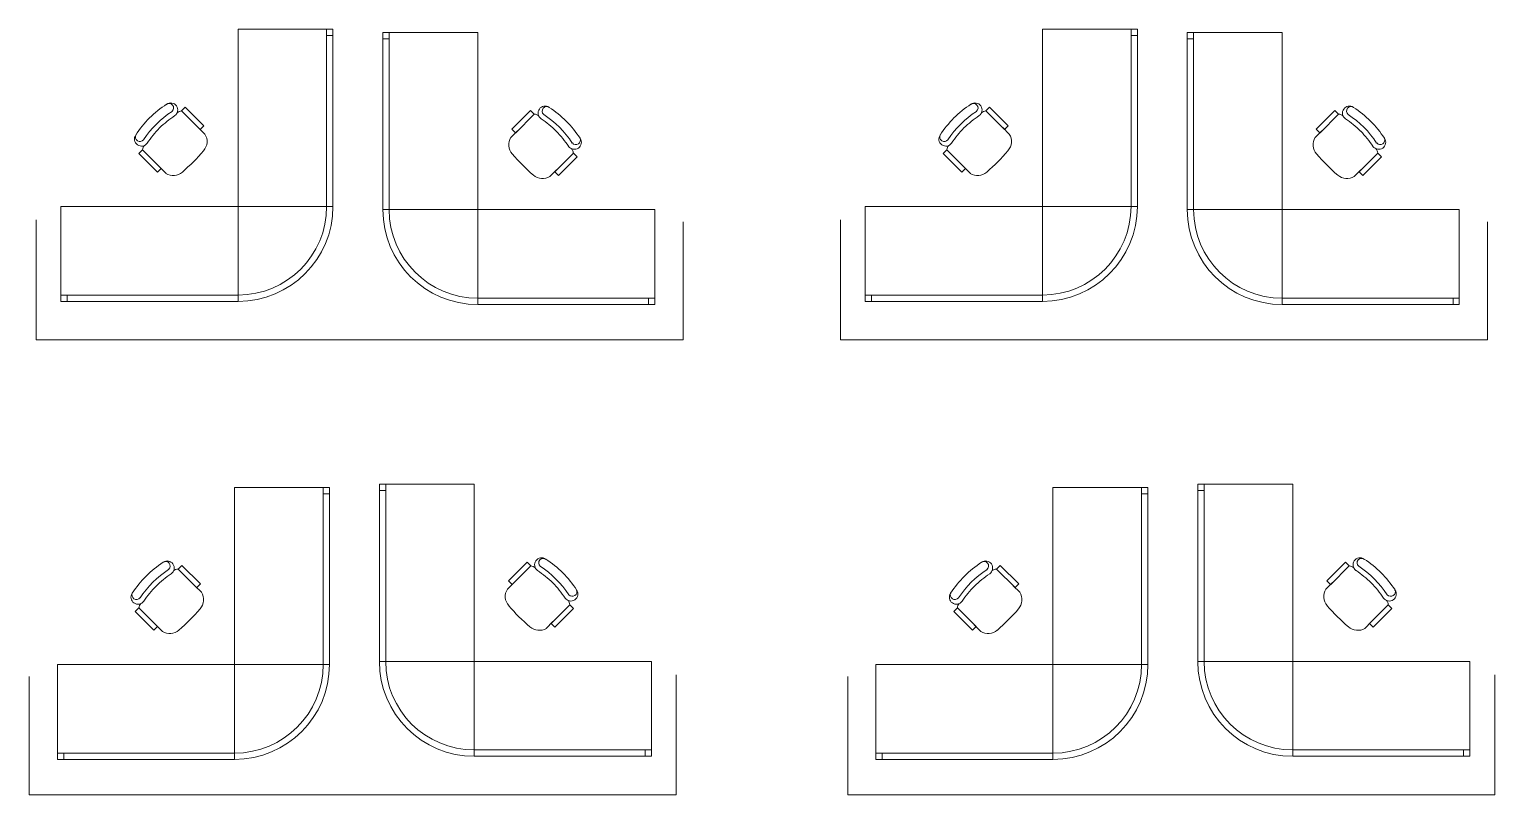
# Model space of a CAD drawing. Header units: millimetres. Extents: x 6919 to 14039, y 2520 to 4279.
# Drawn here: x 11809.1 to 12113.1, y 4069.8 to 4228.7 of the extents above; entities that cross this region are included whole.
import ezdxf

# ---------------------------------------------------------------- set-up
doc = ezdxf.new("R2010")
doc.units = ezdxf.units.MM
doc.layers.add('Furniture', color=252, linetype='Continuous', lineweight=0)

# ---------------------------------------------------------------- blocks, each defined once
blk = doc.blocks.new('A$C00400F56')
for p, q in [((50, 2150), (0, 2150)), ((0, 2150), (0, 2100)), ((1400, 2100), (0, 2100)), ((0, 2100), (0, 1400)), ((0, 2100), (50, 2100)), ((1400, 2150), (50, 2150)), ((50, 2150), (50, 2100)), ((50, 2100), (50, 2150)), ((50, 2100), (1400, 2100)), ((1400, 2150), (1400, 2100)), ((1400, 2100), (1400, 2150)), ((1400, 2100), (1400, 1400)), ((1400, 1400), (1400, 2100)), ((0, 1400), (1400, 1400)), ((1400, 1400), (2100, 1400)), ((1400, 0), (1400, 1400)), ((1400, 1400), (2100, 1400)), ((2100, 1400), (2100, 0)), ((2100, 1400), (2150, 1400)), ((2100, 50), (2100, 1400)), ((2100, 1400), (2150, 1400)), ((2150, 1400), (2150, 50)), ((763, 1129), (616, 982)), ((645, 953), (792, 1100)), ((831, 1139), (778, 1086)), ((616, 982), (645, 953)), ((1138, 829), (1086, 777)), ((1100, 792), (954, 645)), ((983, 616), (1130, 763)), ((954, 645), (983, 616)), ((2100, 50), (2150, 50)), ((2100, 0), (2100, 50)), ((2150, 50), (2100, 50)), ((2150, 50), (2150, 0)), ((2100, 0), (1400, 0)), ((2150, 0), (2100, 0))]:
    blk.add_line(p, q)
at = {"linetype": 'Continuous'}
for p, q in [((763, 1129), (792, 1100)), ((1101, 792), (1130, 763))]:
    blk.add_line(p, q, dxfattribs=at)
for centre, radius, start, end in [((1400, 1400), 750, 0, 90), ((1400, 1400), 700, 0, 90), ((1400, 1400), 700, 0, 90), ((700, 955), 54.9, 182.1618, 222.5717), ((956, 700), 54.9, 225.7226, 267.8382)]:
    blk.add_arc(centre, radius, start, end)
for centre, radius, start, end in [((887, 1044), 111, 49.0766, 120.8334), ((-131, -131), 1666, 40.9234, 49.0766), ((1044, 887), 111, 328.2566, 40.9234), ((637, 868), 55.3, 35.2478, 215.1012), ((625, 850), 36.2, 40.0872, 205.3213), ((1292, 1292), 836, 213.0899, 236.9101), ((1296, 1291), 766, 213.0112, 236.9888), ((1438, 1412), 913, 214.1286, 223.8433), ((1412, 1438), 913, 226.1567, 235.8714), ((856, 621), 35.2, 229.9128, 49.9128), ((868, 637), 55.3, 234.8988, 54.7522)]:
    blk.add_arc(centre, radius, start, end, dxfattribs=at)
blk = doc.blocks.new('Office_cubicles')
at = {"layer": 'Furniture'}
for p, q in [((-134.22, 0), (-134.22, 24.86)), ((0, 0), (0, 24.5)), ((0, 0), (-134.22, 0))]:
    blk.add_line(p, q, dxfattribs=at)
at = {"layer": 'Furniture', "yscale": 0.02625686610082625, "zscale": 0.02625686610082625, "rotation": 180}
for p, xscale in [((-129.07, 64.42), -0.02625686610082625), ((-5.82, 63.76), 0.02625686610082625)]:
    blk.add_blockref('A$C00400F56', p, dxfattribs=dict(at, xscale=xscale))

msp = doc.modelspace()

# ---------------------------------------------------------------- block references
for p in [(11944.68, 4164.24), (12111.55, 4164.24)]:
    msp.add_blockref('Office_cubicles', p)
at = {"xscale": -1}
for p in [(11809.06, 4069.85), (11978.85, 4069.85)]:
    msp.add_blockref('Office_cubicles', p, dxfattribs=at)

doc.saveas('drawing.dxf')
